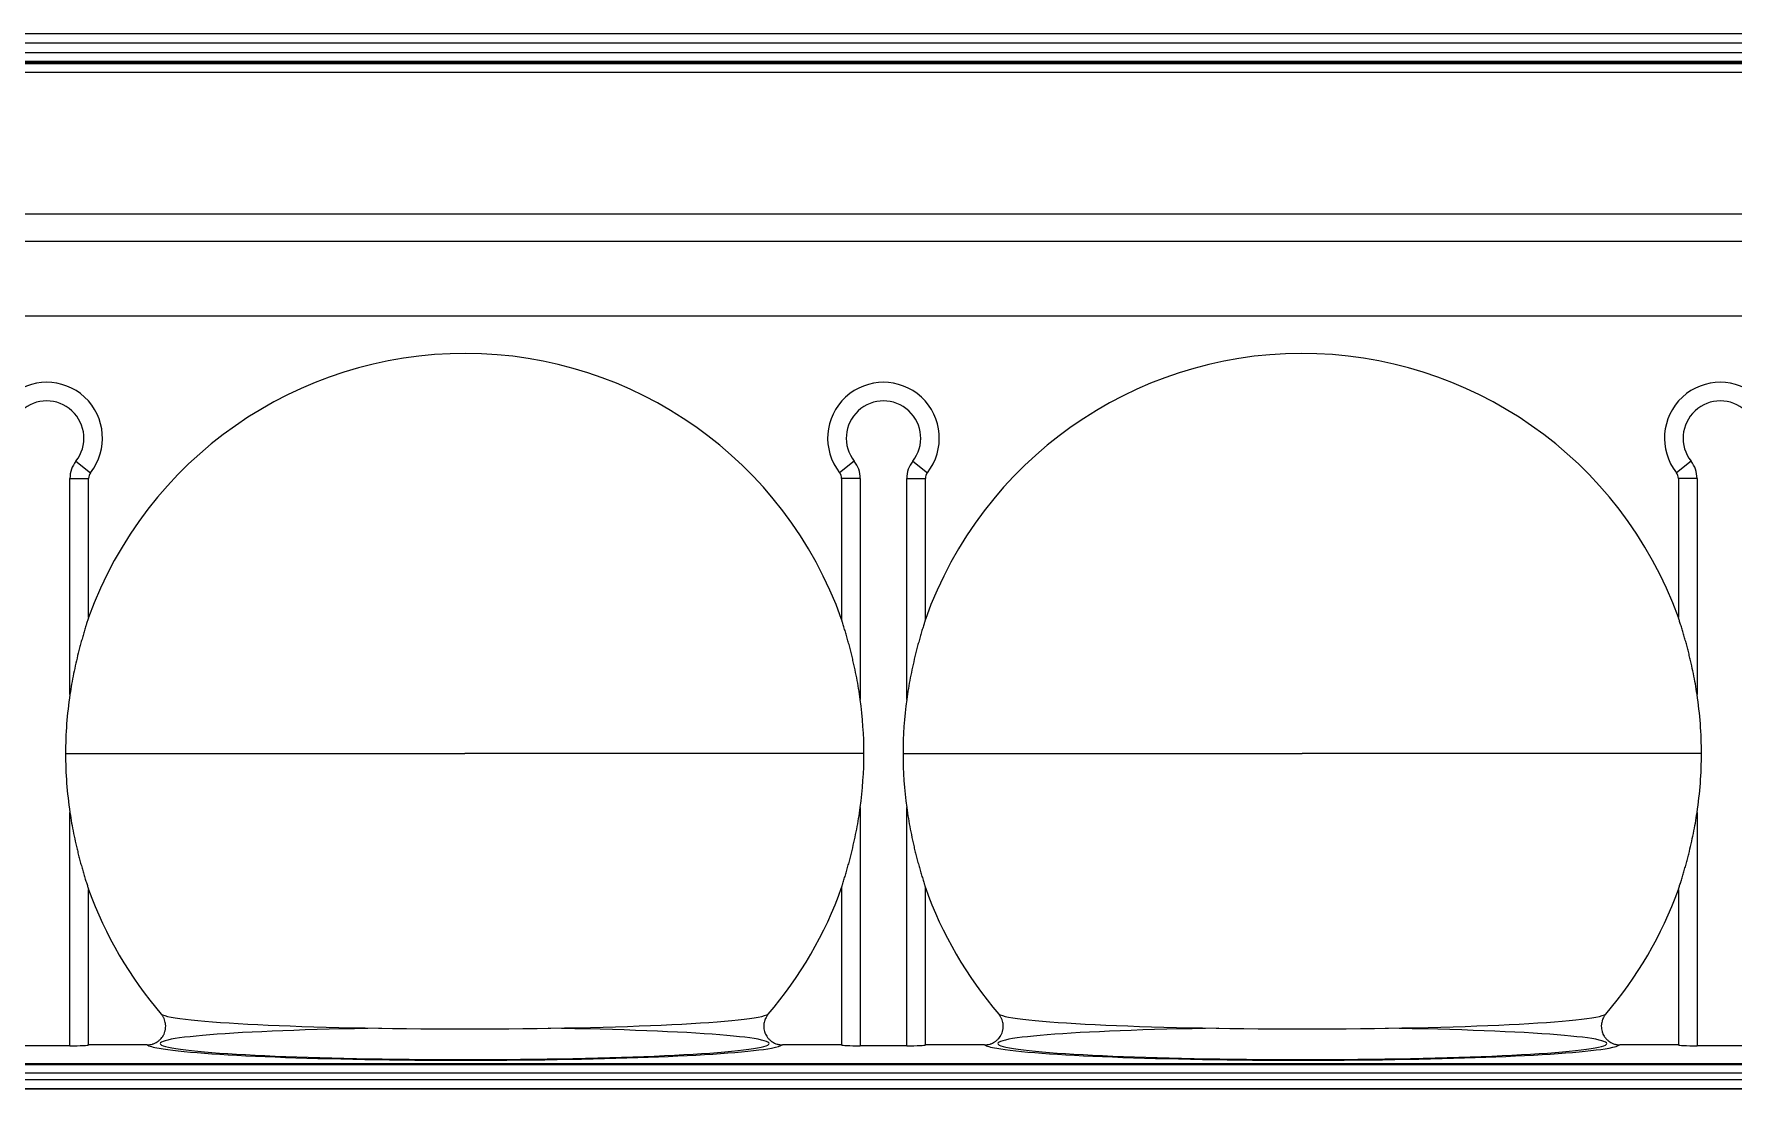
# Model space of a CAD drawing. Header units: millimetres. Extents: x 409 to 2276, y 1039 to 1674.
# Drawn here: x 1635 to 1726.3, y 1489.1 to 1545.8 of the extents above; entities that cross this region are included whole.
import ezdxf

# ---------------------------------------------------------------- set-up
doc = ezdxf.new("R2010")
doc.units = ezdxf.units.MM
doc.layers.add('粗实线层', color=7, linetype='Continuous', lineweight=35)

msp = doc.modelspace()

# ---------------------------------------------------------------- linework, layer by layer
at = {"layer": '粗实线层', "lineweight": 20}
for p, q in [((1750.626, 1545.818), (1610.626, 1545.818)), ((1750.626, 1545.318), (1610.626, 1545.318)), ((1610.626, 1544.819), (1750.626, 1544.819)), ((1750.626, 1544.345), (1610.626, 1544.345)), ((1610.626, 1544.32), (1750.626, 1544.32)), ((1610.626, 1544.265), (1750.626, 1544.265)), ((1610.626, 1544.24), (1750.626, 1544.24)), ((1610.626, 1543.765), (1750.626, 1543.765)), ((1610.626, 1536.161), (1750.626, 1536.161)), ((1750.626, 1534.661), (1610.626, 1534.661)), ((1750.626, 1534.661), (1610.626, 1534.661)), ((1750.626, 1530.661), (1610.626, 1530.661)), ((1637.236, 1522.868), (1638.022, 1522.249)), ((1679.055, 1522.868), (1678.269, 1522.249)), ((1682.198, 1522.868), (1682.983, 1522.249)), ((1724.017, 1522.868), (1723.231, 1522.249)), ((1636.914, 1510.332), (1636.914, 1521.94)), ((1636.914, 1521.94), (1637.914, 1521.94)), ((1637.914, 1514.474), (1637.914, 1521.94)), ((1679.376, 1521.94), (1678.376, 1521.94)), ((1678.376, 1521.94), (1678.376, 1514.368)), ((1679.376, 1521.94), (1679.376, 1510.066)), ((1681.876, 1510.066), (1681.876, 1521.94)), ((1681.876, 1521.94), (1682.876, 1521.94)), ((1682.876, 1514.368), (1682.876, 1521.94)), ((1723.338, 1521.94), (1723.338, 1514.474)), ((1724.338, 1521.94), (1723.338, 1521.94)), ((1724.338, 1521.94), (1724.338, 1510.332)), ((1636.679, 1507.161), (1658.126, 1507.161)), ((1679.574, 1507.161), (1658.126, 1507.161)), ((1681.679, 1507.161), (1703.126, 1507.161)), ((1724.574, 1507.161), (1703.126, 1507.161)), ((1636.914, 1491.457), (1636.914, 1503.99)), ((1679.376, 1504.256), (1679.376, 1491.457)), ((1681.876, 1491.457), (1681.876, 1504.256)), ((1724.338, 1503.99), (1724.338, 1491.457)), ((1678.376, 1499.954), (1678.376, 1491.51)), ((1682.876, 1491.51), (1682.876, 1499.954)), ((1637.914, 1491.51), (1637.914, 1499.848)), ((1723.338, 1499.848), (1723.338, 1491.51)), ((1636.914, 1491.457), (1634.414, 1491.457)), ((1641.061, 1491.51), (1637.914, 1491.51)), ((1678.376, 1491.51), (1675.192, 1491.51)), ((1681.876, 1491.457), (1679.376, 1491.457)), ((1686.061, 1491.51), (1682.876, 1491.51)), ((1723.338, 1491.51), (1720.192, 1491.51)), ((1726.838, 1491.457), (1724.338, 1491.457)), ((1729.162, 1490.486), (1632.091, 1490.486)), ((1632.091, 1490.462), (1729.162, 1490.462)), ((1729.162, 1489.987), (1632.091, 1489.987)), ((1729.723, 1489.636), (1631.53, 1489.636)), ((1631.53, 1489.162), (1729.723, 1489.162)), ((1729.723, 1489.137), (1631.53, 1489.137))]:
    msp.add_line(p, q, dxfattribs=at)
for centre, radius, start, end in [((1658.126, 1507.161), 21.494, 19.59012, 160.10915), ((1703.126, 1507.161), 21.494, 19.89085, 160.40988), ((1635.664, 1524.105), 3, 321.78679, 218.21321), ((1680.626, 1524.105), 3, 321.78679, 218.21321), ((1725.588, 1524.105), 3, 321.78679, 218.21321), ((1635.664, 1524.105), 2, 321.78679, 218.21321), ((1680.626, 1524.105), 2, 321.78679, 218.21321), ((1725.588, 1524.105), 2, 321.78679, 218.21321), ((1638.414, 1521.94), 1.5, 141.78679, 180), ((1677.876, 1521.94), 1.5, 0, 38.21321), ((1683.376, 1521.94), 1.5, 141.78679, 180), ((1722.838, 1521.94), 1.5, 0, 38.21321), ((1638.414, 1521.94), 0.5, 141.78679, 180), ((1677.876, 1521.94), 0.5, 0, 38.21321), ((1683.376, 1521.94), 0.5, 141.78679, 180), ((1722.838, 1521.94), 0.5, 0, 38.21321), ((1658.126, 1507.161), 21.448, 171.49761, 180), ((1658.126, 1507.161), 21.448, 0, 7.78372), ((1703.126, 1507.161), 21.448, 172.21628, 180), ((1703.126, 1507.161), 21.448, 0, 8.50239), ((1658.126, 1507.161), 21.448, 180, 188.50239), ((1658.126, 1507.161), 21.448, 352.21628, 0), ((1703.126, 1507.161), 21.448, 180, 187.78372), ((1703.126, 1507.161), 21.448, 351.49761, 0), ((1658.126, 1507.161), 21.494, 319.35698, 340.40988), ((1703.126, 1507.161), 21.494, 199.59012, 220.64302), ((1658.126, 1507.161), 21.494, 199.89085, 220.64302), ((1703.126, 1507.161), 21.494, 319.35698, 340.10915)]:
    msp.add_arc(centre, radius, start, end, dxfattribs=at)
for centre, major_axis, ratio, start_param, end_param in [((1658.126, 1493.226), (-16.356, 0), 0.052336, 0.075397, 3.066195), ((1703.126, 1493.226), (-16.356, 0), 0.052336, 0.075397, 3.066195), ((1658.126, 1491.579), (16.356, 0), 0.052336, 1.848023, 7.576876), ((1703.126, 1491.579), (16.356, 0), 0.052336, 1.848023, 7.576876), ((1636.914, 1491.51), (-1, 0), 0.052408, 1.570796, 3.141593), ((1658.126, 1491.579), (17.117, 0), 0.052336, 3.218696, 3.429214), ((1658.126, 1491.579), (17.117, 0), 0.052336, 3.429214, 6.011342), ((1658.126, 1491.579), (17.117, 0), 0.052336, 6.011341, 6.206082), ((1679.376, 1491.51), (-1, 0), 0.052408, 0, 1.570796), ((1681.876, 1491.51), (-1, 0), 0.052408, 1.570796, 3.141593), ((1703.126, 1491.579), (17.117, 0), 0.052336, 3.218696, 3.429214), ((1703.126, 1491.579), (17.117, 0), 0.052336, 3.429214, 6.011342), ((1703.126, 1491.579), (17.117, 0), 0.052336, 6.011341, 6.206082), ((1724.338, 1491.51), (-1, 0), 0.052408, 0, 1.570796)]:
    msp.add_ellipse(centre, major_axis=major_axis, ratio=ratio, start_param=start_param, end_param=end_param, dxfattribs=at)
for points, knots in [([(1637.914, 1514.474), (1637.914, 1514.472), (1637.914, 1514.468), (1637.911, 1514.459), (1637.91, 1514.455), (1637.908, 1514.446), (1637.906, 1514.442), (1637.902, 1514.426), (1637.898, 1514.414), (1637.89, 1514.387), (1637.885, 1514.373), (1637.878, 1514.35), (1637.876, 1514.342), (1637.871, 1514.325), (1637.868, 1514.317), (1637.86, 1514.292), (1637.854, 1514.274), (1637.837, 1514.22), (1637.825, 1514.182), (1637.807, 1514.123), (1637.801, 1514.103), (1637.788, 1514.063), (1637.782, 1514.043), (1637.763, 1513.981), (1637.75, 1513.94), (1637.711, 1513.814), (1637.685, 1513.728), (1637.633, 1513.554), (1637.607, 1513.465), (1637.569, 1513.331), (1637.556, 1513.286), (1637.531, 1513.196), (1637.518, 1513.151), (1637.481, 1513.015), (1637.456, 1512.925), (1637.409, 1512.743), (1637.385, 1512.652), (1637.316, 1512.378), (1637.272, 1512.194), (1637.189, 1511.826), (1637.149, 1511.641), (1637.074, 1511.269), (1637.039, 1511.083), (1636.973, 1510.708), (1636.943, 1510.521), (1636.914, 1510.332)], [0, 0, 0, 0, 0.015625, 0.015625, 0.023437, 0.023437, 0.03125, 0.03125, 0.046875, 0.046875, 0.0625, 0.0625, 0.070313, 0.070313, 0.078125, 0.078125, 0.09375, 0.09375, 0.125, 0.125, 0.140625, 0.140625, 0.15625, 0.15625, 0.1875, 0.1875, 0.25, 0.25, 0.3125, 0.3125, 0.34375, 0.34375, 0.375, 0.375, 0.4375, 0.4375, 0.5, 0.5, 0.625, 0.625, 0.75, 0.75, 0.875, 0.875, 1, 1, 1, 1]), ([(1724.338, 1510.332), (1724.31, 1510.521), (1724.279, 1510.709), (1724.214, 1511.084), (1724.178, 1511.271), (1724.103, 1511.643), (1724.063, 1511.829), (1724, 1512.107), (1723.979, 1512.2), (1723.934, 1512.384), (1723.912, 1512.476), (1723.866, 1512.66), (1723.842, 1512.751), (1723.794, 1512.932), (1723.77, 1513.023), (1723.72, 1513.203), (1723.695, 1513.292), (1723.657, 1513.425), (1723.644, 1513.47), (1723.618, 1513.558), (1723.605, 1513.602), (1723.566, 1513.733), (1723.54, 1513.819), (1723.501, 1513.945), (1723.488, 1513.987), (1723.463, 1514.068), (1723.451, 1514.108), (1723.426, 1514.185), (1723.414, 1514.222), (1723.398, 1514.276), (1723.392, 1514.294), (1723.381, 1514.327), (1723.376, 1514.343), (1723.367, 1514.374), (1723.362, 1514.388), (1723.354, 1514.415), (1723.351, 1514.427), (1723.345, 1514.447), (1723.342, 1514.455), (1723.339, 1514.468), (1723.338, 1514.473), (1723.338, 1514.474)], [0, 0, 0, 0, 0.125, 0.125, 0.25, 0.25, 0.375, 0.375, 0.4375, 0.4375, 0.5, 0.5, 0.5625, 0.5625, 0.625, 0.625, 0.6875, 0.6875, 0.71875, 0.71875, 0.75, 0.75, 0.8125, 0.8125, 0.84375, 0.84375, 0.875, 0.875, 0.90625, 0.90625, 0.921875, 0.921875, 0.9375, 0.9375, 0.953125, 0.953125, 0.96875, 0.96875, 0.984375, 0.984375, 1, 1, 1, 1]), ([(1679.376, 1510.066), (1679.35, 1510.261), (1679.32, 1510.456), (1679.257, 1510.844), (1679.222, 1511.038), (1679.149, 1511.424), (1679.11, 1511.616), (1679.047, 1511.904), (1679.026, 1512), (1678.982, 1512.191), (1678.959, 1512.286), (1678.913, 1512.476), (1678.889, 1512.571), (1678.841, 1512.759), (1678.817, 1512.852), (1678.767, 1513.038), (1678.742, 1513.131), (1678.69, 1513.315), (1678.664, 1513.406), (1678.625, 1513.542), (1678.612, 1513.587), (1678.585, 1513.677), (1678.572, 1513.721), (1678.545, 1513.809), (1678.532, 1513.853), (1678.506, 1513.938), (1678.493, 1513.98), (1678.468, 1514.061), (1678.456, 1514.101), (1678.439, 1514.157), (1678.433, 1514.175), (1678.422, 1514.21), (1678.417, 1514.227), (1678.407, 1514.26), (1678.402, 1514.275), (1678.394, 1514.304), (1678.39, 1514.316), (1678.385, 1514.333), (1678.384, 1514.338), (1678.381, 1514.347), (1678.38, 1514.351), (1678.377, 1514.362), (1678.376, 1514.366), (1678.376, 1514.368)], [0, 0, 0, 0, 0.125, 0.125, 0.25, 0.25, 0.375, 0.375, 0.4375, 0.4375, 0.5, 0.5, 0.5625, 0.5625, 0.625, 0.625, 0.6875, 0.6875, 0.75, 0.75, 0.78125, 0.78125, 0.8125, 0.8125, 0.84375, 0.84375, 0.875, 0.875, 0.90625, 0.90625, 0.921875, 0.921875, 0.9375, 0.9375, 0.953125, 0.953125, 0.96875, 0.96875, 0.976563, 0.976563, 0.984375, 0.984375, 1, 1, 1, 1]), ([(1682.876, 1514.368), (1682.876, 1514.366), (1682.875, 1514.362), (1682.873, 1514.351), (1682.872, 1514.347), (1682.869, 1514.338), (1682.868, 1514.333), (1682.863, 1514.316), (1682.859, 1514.303), (1682.85, 1514.275), (1682.846, 1514.26), (1682.836, 1514.227), (1682.83, 1514.21), (1682.819, 1514.174), (1682.814, 1514.156), (1682.796, 1514.099), (1682.784, 1514.059), (1682.758, 1513.977), (1682.745, 1513.935), (1682.719, 1513.849), (1682.706, 1513.806), (1682.667, 1513.675), (1682.64, 1513.585), (1682.588, 1513.404), (1682.561, 1513.312), (1682.522, 1513.173), (1682.51, 1513.126), (1682.484, 1513.033), (1682.471, 1512.986), (1682.434, 1512.845), (1682.409, 1512.751), (1682.361, 1512.563), (1682.338, 1512.469), (1682.269, 1512.185), (1682.225, 1511.994), (1682.142, 1511.613), (1682.103, 1511.421), (1682.03, 1511.036), (1681.996, 1510.843), (1681.932, 1510.455), (1681.903, 1510.261), (1681.876, 1510.066)], [0, 0, 0, 0, 0.015625, 0.015625, 0.023438, 0.023438, 0.03125, 0.03125, 0.046875, 0.046875, 0.0625, 0.0625, 0.078125, 0.078125, 0.09375, 0.09375, 0.125, 0.125, 0.15625, 0.15625, 0.1875, 0.1875, 0.25, 0.25, 0.3125, 0.3125, 0.34375, 0.34375, 0.375, 0.375, 0.4375, 0.4375, 0.5, 0.5, 0.625, 0.625, 0.75, 0.75, 0.875, 0.875, 1, 1, 1, 1]), ([(1636.914, 1503.99), (1636.943, 1503.802), (1636.973, 1503.614), (1637.039, 1503.239), (1637.074, 1503.052), (1637.149, 1502.679), (1637.189, 1502.493), (1637.252, 1502.215), (1637.274, 1502.123), (1637.318, 1501.938), (1637.341, 1501.846), (1637.387, 1501.663), (1637.411, 1501.572), (1637.459, 1501.39), (1637.483, 1501.3), (1637.533, 1501.12), (1637.558, 1501.03), (1637.596, 1500.897), (1637.609, 1500.853), (1637.635, 1500.765), (1637.648, 1500.721), (1637.687, 1500.59), (1637.713, 1500.503), (1637.751, 1500.377), (1637.764, 1500.336), (1637.79, 1500.254), (1637.802, 1500.215), (1637.826, 1500.137), (1637.838, 1500.1), (1637.855, 1500.046), (1637.861, 1500.029), (1637.871, 1499.995), (1637.876, 1499.979), (1637.886, 1499.949), (1637.89, 1499.934), (1637.898, 1499.908), (1637.902, 1499.896), (1637.908, 1499.875), (1637.91, 1499.867), (1637.914, 1499.854), (1637.914, 1499.85), (1637.914, 1499.848)], [0, 0, 0, 0, 0.125, 0.125, 0.25, 0.25, 0.375, 0.375, 0.4375, 0.4375, 0.5, 0.5, 0.5625, 0.5625, 0.625, 0.625, 0.6875, 0.6875, 0.71875, 0.71875, 0.75, 0.75, 0.8125, 0.8125, 0.84375, 0.84375, 0.875, 0.875, 0.90625, 0.90625, 0.921875, 0.921875, 0.9375, 0.9375, 0.953125, 0.953125, 0.96875, 0.96875, 0.984375, 0.984375, 1, 1, 1, 1]), ([(1678.376, 1499.954), (1678.376, 1499.956), (1678.377, 1499.961), (1678.38, 1499.971), (1678.381, 1499.975), (1678.384, 1499.984), (1678.385, 1499.989), (1678.39, 1500.006), (1678.394, 1500.019), (1678.402, 1500.047), (1678.407, 1500.063), (1678.417, 1500.095), (1678.422, 1500.113), (1678.433, 1500.148), (1678.439, 1500.167), (1678.457, 1500.224), (1678.469, 1500.263), (1678.494, 1500.346), (1678.507, 1500.388), (1678.533, 1500.473), (1678.546, 1500.516), (1678.586, 1500.648), (1678.612, 1500.737), (1678.665, 1500.918), (1678.691, 1501.01), (1678.73, 1501.15), (1678.743, 1501.196), (1678.769, 1501.29), (1678.781, 1501.337), (1678.819, 1501.477), (1678.843, 1501.571), (1678.891, 1501.759), (1678.915, 1501.854), (1678.984, 1502.138), (1679.027, 1502.328), (1679.11, 1502.71), (1679.149, 1502.902), (1679.223, 1503.286), (1679.257, 1503.479), (1679.32, 1503.867), (1679.35, 1504.061), (1679.376, 1504.256)], [0, 0, 0, 0, 0.015625, 0.015625, 0.023438, 0.023438, 0.03125, 0.03125, 0.046875, 0.046875, 0.0625, 0.0625, 0.078125, 0.078125, 0.09375, 0.09375, 0.125, 0.125, 0.15625, 0.15625, 0.1875, 0.1875, 0.25, 0.25, 0.3125, 0.3125, 0.34375, 0.34375, 0.375, 0.375, 0.4375, 0.4375, 0.5, 0.5, 0.625, 0.625, 0.75, 0.75, 0.875, 0.875, 1, 1, 1, 1]), ([(1681.876, 1504.256), (1681.903, 1504.061), (1681.932, 1503.867), (1681.996, 1503.478), (1682.03, 1503.285), (1682.104, 1502.899), (1682.143, 1502.706), (1682.206, 1502.418), (1682.227, 1502.322), (1682.271, 1502.131), (1682.293, 1502.036), (1682.34, 1501.846), (1682.363, 1501.752), (1682.411, 1501.564), (1682.436, 1501.47), (1682.485, 1501.284), (1682.511, 1501.191), (1682.562, 1501.008), (1682.588, 1500.916), (1682.628, 1500.78), (1682.641, 1500.735), (1682.668, 1500.646), (1682.681, 1500.601), (1682.707, 1500.513), (1682.72, 1500.47), (1682.746, 1500.384), (1682.759, 1500.342), (1682.784, 1500.261), (1682.797, 1500.222), (1682.814, 1500.166), (1682.819, 1500.148), (1682.83, 1500.112), (1682.836, 1500.095), (1682.846, 1500.063), (1682.85, 1500.047), (1682.859, 1500.019), (1682.863, 1500.006), (1682.868, 1499.989), (1682.869, 1499.984), (1682.872, 1499.975), (1682.873, 1499.971), (1682.875, 1499.961), (1682.876, 1499.956), (1682.876, 1499.954)], [0, 0, 0, 0, 0.125, 0.125, 0.25, 0.25, 0.375, 0.375, 0.4375, 0.4375, 0.5, 0.5, 0.5625, 0.5625, 0.625, 0.625, 0.6875, 0.6875, 0.75, 0.75, 0.78125, 0.78125, 0.8125, 0.8125, 0.84375, 0.84375, 0.875, 0.875, 0.90625, 0.90625, 0.921875, 0.921875, 0.9375, 0.9375, 0.953125, 0.953125, 0.96875, 0.96875, 0.976563, 0.976563, 0.984375, 0.984375, 1, 1, 1, 1]), ([(1723.338, 1499.848), (1723.338, 1499.85), (1723.339, 1499.854), (1723.342, 1499.864), (1723.343, 1499.868), (1723.345, 1499.876), (1723.346, 1499.881), (1723.351, 1499.897), (1723.355, 1499.909), (1723.363, 1499.935), (1723.367, 1499.949), (1723.374, 1499.973), (1723.377, 1499.981), (1723.382, 1499.997), (1723.385, 1500.005), (1723.393, 1500.031), (1723.398, 1500.048), (1723.415, 1500.102), (1723.427, 1500.14), (1723.446, 1500.199), (1723.452, 1500.219), (1723.465, 1500.26), (1723.471, 1500.28), (1723.49, 1500.341), (1723.503, 1500.383), (1723.541, 1500.509), (1723.567, 1500.595), (1723.619, 1500.769), (1723.645, 1500.857), (1723.684, 1500.991), (1723.696, 1501.036), (1723.722, 1501.126), (1723.734, 1501.171), (1723.772, 1501.307), (1723.796, 1501.398), (1723.844, 1501.579), (1723.868, 1501.671), (1723.937, 1501.945), (1723.98, 1502.128), (1724.064, 1502.497), (1724.104, 1502.682), (1724.179, 1503.053), (1724.214, 1503.24), (1724.279, 1503.614), (1724.31, 1503.802), (1724.338, 1503.99)], [0, 0, 0, 0, 0.015625, 0.015625, 0.023438, 0.023438, 0.03125, 0.03125, 0.046875, 0.046875, 0.0625, 0.0625, 0.070313, 0.070313, 0.078125, 0.078125, 0.09375, 0.09375, 0.125, 0.125, 0.140625, 0.140625, 0.15625, 0.15625, 0.1875, 0.1875, 0.25, 0.25, 0.3125, 0.3125, 0.34375, 0.34375, 0.375, 0.375, 0.4375, 0.4375, 0.5, 0.5, 0.625, 0.625, 0.75, 0.75, 0.875, 0.875, 1, 1, 1, 1]), ([(1641.061, 1491.51), (1641.108, 1491.51), (1641.203, 1491.517), (1641.296, 1491.537), (1641.353, 1491.553), (1641.364, 1491.557), (1641.387, 1491.564), (1641.398, 1491.568), (1641.432, 1491.581), (1641.454, 1491.59), (1641.519, 1491.619), (1641.56, 1491.642), (1641.62, 1491.68), (1641.639, 1491.694), (1641.678, 1491.722), (1641.696, 1491.737), (1641.751, 1491.784), (1641.818, 1491.851), (1641.875, 1491.927), (1641.907, 1491.977), (1641.913, 1491.987), (1641.926, 1492.008), (1641.943, 1492.039), (1641.959, 1492.07), (1641.989, 1492.135), (1642.005, 1492.179), (1642.025, 1492.248), (1642.031, 1492.271), (1642.042, 1492.317), (1642.046, 1492.341), (1642.056, 1492.411), (1642.059, 1492.459), (1642.06, 1492.53), (1642.059, 1492.553), (1642.055, 1492.601), (1642.053, 1492.625), (1642.043, 1492.696), (1642.023, 1492.788), (1641.99, 1492.877), (1641.96, 1492.942), (1641.95, 1492.964), (1641.927, 1493.006), (1641.915, 1493.026), (1641.876, 1493.086), (1641.848, 1493.125), (1641.817, 1493.161)], [0, 0, 0, 0, 0.0625, 0.125, 0.125, 0.140625, 0.140625, 0.15625, 0.15625, 0.1875, 0.1875, 0.25, 0.25, 0.28125, 0.28125, 0.3125, 0.3125, 0.375, 0.4375, 0.4375, 0.453125, 0.453125, 0.46875, 0.5, 0.5, 0.5625, 0.5625, 0.59375, 0.59375, 0.625, 0.625, 0.6875, 0.6875, 0.71875, 0.71875, 0.75, 0.75, 0.8125, 0.875, 0.875, 0.90625, 0.90625, 0.9375, 0.9375, 1, 1, 1, 1]), ([(1674.436, 1493.161), (1674.404, 1493.125), (1674.348, 1493.048), (1674.303, 1492.965), (1674.278, 1492.911), (1674.273, 1492.9), (1674.264, 1492.878), (1674.26, 1492.867), (1674.247, 1492.833), (1674.24, 1492.811), (1674.22, 1492.742), (1674.21, 1492.696), (1674.2, 1492.626), (1674.197, 1492.602), (1674.194, 1492.555), (1674.193, 1492.531), (1674.193, 1492.459), (1674.2, 1492.365), (1674.22, 1492.272), (1674.237, 1492.215), (1674.24, 1492.203), (1674.248, 1492.181), (1674.26, 1492.147), (1674.273, 1492.114), (1674.303, 1492.049), (1674.326, 1492.008), (1674.364, 1491.948), (1674.378, 1491.928), (1674.406, 1491.89), (1674.421, 1491.872), (1674.468, 1491.818), (1674.502, 1491.784), (1674.555, 1491.738), (1674.583, 1491.716), (1674.612, 1491.695), (1674.632, 1491.681), (1674.642, 1491.674), (1674.692, 1491.642), (1674.775, 1491.597), (1674.864, 1491.564), (1674.933, 1491.544), (1674.956, 1491.538), (1675.003, 1491.528), (1675.026, 1491.523), (1675.097, 1491.513), (1675.144, 1491.51), (1675.192, 1491.51)], [0, 0, 0, 0, 0.0625, 0.125, 0.125, 0.140625, 0.140625, 0.15625, 0.15625, 0.1875, 0.1875, 0.25, 0.25, 0.28125, 0.28125, 0.3125, 0.3125, 0.375, 0.4375, 0.4375, 0.453125, 0.453125, 0.46875, 0.5, 0.5, 0.5625, 0.5625, 0.59375, 0.59375, 0.625, 0.625, 0.6875, 0.6875, 0.71875, 0.734375, 0.734375, 0.75, 0.75, 0.8125, 0.875, 0.875, 0.90625, 0.90625, 0.9375, 0.9375, 1, 1, 1, 1]), ([(1686.061, 1491.51), (1686.108, 1491.51), (1686.203, 1491.517), (1686.296, 1491.537), (1686.353, 1491.553), (1686.364, 1491.557), (1686.387, 1491.564), (1686.398, 1491.568), (1686.432, 1491.581), (1686.454, 1491.59), (1686.519, 1491.619), (1686.56, 1491.642), (1686.62, 1491.68), (1686.639, 1491.694), (1686.678, 1491.722), (1686.696, 1491.737), (1686.751, 1491.784), (1686.818, 1491.851), (1686.875, 1491.927), (1686.907, 1491.977), (1686.913, 1491.987), (1686.926, 1492.008), (1686.943, 1492.039), (1686.959, 1492.07), (1686.989, 1492.135), (1687.005, 1492.179), (1687.025, 1492.248), (1687.031, 1492.271), (1687.042, 1492.317), (1687.046, 1492.341), (1687.056, 1492.411), (1687.059, 1492.459), (1687.06, 1492.53), (1687.059, 1492.553), (1687.055, 1492.601), (1687.053, 1492.625), (1687.043, 1492.696), (1687.023, 1492.788), (1686.99, 1492.877), (1686.96, 1492.942), (1686.95, 1492.964), (1686.927, 1493.006), (1686.915, 1493.026), (1686.876, 1493.086), (1686.848, 1493.125), (1686.817, 1493.161)], [0, 0, 0, 0, 0.0625, 0.125, 0.125, 0.140625, 0.140625, 0.15625, 0.15625, 0.1875, 0.1875, 0.25, 0.25, 0.28125, 0.28125, 0.3125, 0.3125, 0.375, 0.4375, 0.4375, 0.453125, 0.453125, 0.46875, 0.5, 0.5, 0.5625, 0.5625, 0.59375, 0.59375, 0.625, 0.625, 0.6875, 0.6875, 0.71875, 0.71875, 0.75, 0.75, 0.8125, 0.875, 0.875, 0.90625, 0.90625, 0.9375, 0.9375, 1, 1, 1, 1]), ([(1719.436, 1493.161), (1719.404, 1493.125), (1719.348, 1493.048), (1719.303, 1492.965), (1719.278, 1492.911), (1719.273, 1492.9), (1719.264, 1492.878), (1719.26, 1492.867), (1719.247, 1492.833), (1719.24, 1492.811), (1719.22, 1492.742), (1719.21, 1492.696), (1719.2, 1492.626), (1719.197, 1492.602), (1719.194, 1492.555), (1719.193, 1492.531), (1719.193, 1492.459), (1719.2, 1492.365), (1719.22, 1492.272), (1719.237, 1492.215), (1719.24, 1492.203), (1719.248, 1492.181), (1719.26, 1492.147), (1719.273, 1492.114), (1719.303, 1492.049), (1719.326, 1492.008), (1719.364, 1491.948), (1719.378, 1491.928), (1719.406, 1491.89), (1719.421, 1491.872), (1719.468, 1491.818), (1719.502, 1491.784), (1719.555, 1491.738), (1719.583, 1491.716), (1719.612, 1491.695), (1719.632, 1491.681), (1719.642, 1491.674), (1719.692, 1491.642), (1719.775, 1491.597), (1719.864, 1491.564), (1719.933, 1491.544), (1719.956, 1491.538), (1720.003, 1491.528), (1720.026, 1491.523), (1720.097, 1491.513), (1720.144, 1491.51), (1720.192, 1491.51)], [0, 0, 0, 0, 0.0625, 0.125, 0.125, 0.140625, 0.140625, 0.15625, 0.15625, 0.1875, 0.1875, 0.25, 0.25, 0.28125, 0.28125, 0.3125, 0.3125, 0.375, 0.4375, 0.4375, 0.453125, 0.453125, 0.46875, 0.5, 0.5, 0.5625, 0.5625, 0.59375, 0.59375, 0.625, 0.625, 0.6875, 0.6875, 0.71875, 0.734375, 0.734375, 0.75, 0.75, 0.8125, 0.875, 0.875, 0.90625, 0.90625, 0.9375, 0.9375, 1, 1, 1, 1])]:
    msp.add_open_spline(points, degree=3, knots=knots, dxfattribs=at)

doc.saveas('drawing.dxf')
